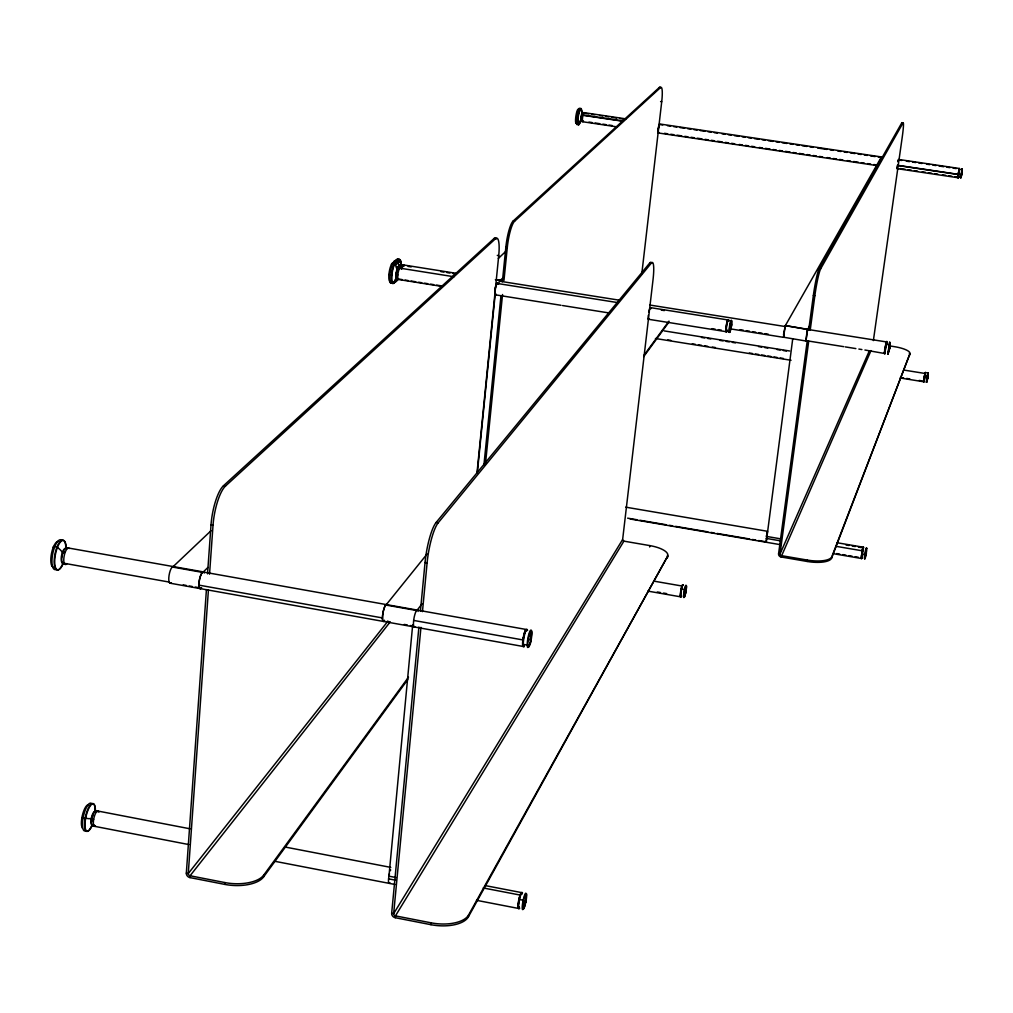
<?xml version="1.0" encoding="UTF-8"?>
<svg xmlns="http://www.w3.org/2000/svg" width="1013" height="1013" viewBox="0 0 1013 1013"><rect width="100%" height="100%" fill="white"/><g stroke="black" fill="none" stroke-linecap="round" stroke-linejoin="round"><path stroke-width="1.5" d="M525.443 902.418L525.684 900.392L525.253 902.748L525.747 900.43L525.215 902.71L525.734 901.165M398.793 267.799L398.742 266.115A12.663 11.801 49 0 0 398.35 263.861L397.995 262.722A22.995 21.412 49.1 0 0 397.375 261.075L395.488 260.607A1.494 1.393 49 0 0 393.943 261.823L394.551 261.329M924.717 374.835L925.135 373.354A5.926 5.635 -0.7 0 1 925.426 372.797L924.147 381.977L924.59 377.76M958.691 174.084C956.968 185.341 960.501 164.043 959.425 169.893M530.774 637.911L530.66 640.001M889.667 348.472L889.769 347.332M926.338 382.306L928.149 373.075L927.629 377.608M962.008 173.78L962.109 172.906L961.97 173.932M900.354 378.014L923.755 381.774L925.274 372.505L924.983 375.456M885.957 344.787L884.868 353.79L885.223 352.967M924.046 381.394L924.223 377.659M866.242 553.807L866.381 552.946M884.818 352.803L884.906 353.778L885.172 353.106M925.743 372.708L925.743 372.594M961.742 173.742L960.831 178.06L962.261 168.994M897.252 168.665L897.277 166.398L897.189 168.665L957.956 177.718L958.311 176.465M731.183 327.11L731.183 326.072M886.413 344.002L886.261 341.558L884.336 353.486L884.995 347.434M923.945 380.432L923.755 381.774M889.515 347.75L888.11 353.98L889.718 341.925L887.831 354.044M530.749 637.962L530.584 640.165M886.172 343.989L886.438 341.647L886.21 344.293M863.595 547.109L861.43 558.416L861.481 556.302M861.67 557.745L861.708 558.745L862.076 554.326L865.115 554.769L866.596 547.868L866.634 549.008M731.272 325.73L731.082 327.364L731.386 325.629M866.356 548.539C865.773 545.627 863.177 564.102 865.077 556.77M407.821 679.495L263.545 876.979A30.479 14.017 2.8 0 1 224.797 884.4L189.938 877.587A4.065 3.533 37.3 0 1 186.329 873.181L206.424 589.591M207.538 573.839L211.008 525A31.441 8.965 -79.6 0 1 223.506 485.708L494.091 238.448L495.56 238.675A22.767 4.698 -81.2 0 1 498.725 255.605L477.009 472.843M208.425 589.946L188.266 873.548A2.039 1.76 37.3 0 0 190.064 875.764L224.937 882.576A30.479 14.005 2.8 0 0 263.684 875.169L408.492 677.203M209.539 574.194L213.021 525.354A31.454 8.94 -79.6 0 1 225.506 486.05L495.56 238.675M189.938 877.587L190.064 875.764L390.258 621.843L387.283 621.387M925.401 373.303L925.705 372.429L925.375 373.506M224.797 884.4L224.937 882.576M685.763 592.225L685.864 590.807L685.788 592.149L685.7 591.491A25.059 23.856 -13.9 0 0 686.472 585.856M884.83 352.537L886.882 341.419L886.172 343.698M263.545 876.979L263.684 875.169M961.907 170.678L962.299 169.07M581.158 117.888L581.829 114.596M580.943 120.471L582.488 121.231M962.084 173.236L961.881 174.198M412.696 624.742L388.954 876.169L396.096 877.549M575.701 122.535L577.803 123.915M420.408 611.257L425.042 562.494A31.821 6.686 -79.9 0 1 436.147 522.455L649.877 262.823L651.372 263.063A22.957 3.482 -81 0 1 653.005 279.892L622.64 539.524A1.482 1.368 31.8 0 0 623.907 541.145L649.827 545.602A22.324 7.686 6.9 0 1 667.516 556.479L468.386 916.841A30.618 14.435 5.1 0 1 430.956 924.692L395.273 917.715A4.115 3.609 32.6 0 1 391.664 913.257L418.913 626.984M420.952 627.351L393.652 913.65A2.051 1.811 32.6 0 0 395.45 915.879L431.145 922.843A30.618 14.423 5.1 0 0 468.576 915.005L667.516 556.479M422.459 611.624L427.106 562.861A31.821 6.66 -79.9 0 1 438.198 522.809L651.372 263.063M395.273 917.715L395.45 915.879L623.907 541.145M961.995 169.918L962.021 168.728L960.691 177.769M783.543 334.125L783.897 337M889.781 347.649L889.503 349.092M430.956 924.692L431.145 922.843M477.338 472.742L495.256 293.58M483.923 465.03L500.954 295.859M502.372 281.753L505.842 247.299A22.159 4.457 -81.3 0 1 513.16 221.024L659.4 87.397A17.55 2.76 -81.6 0 1 660.362 87.435M485.493 463.701L502.537 294.517M503.968 280.424L507.285 247.527A22.159 4.445 -81.3 0 1 514.591 221.252L660.539 87.561A17.55 2.76 -81.6 0 1 661.717 101.718L641.824 273.586M958.159 176.819L959.387 168.475L898.632 159.446M468.386 916.841L468.576 915.005M658.121 130.297L658.994 125.397M861.379 556.314L863.089 547.172L862.532 549.375M927.794 378.191L927.921 377.089L927.756 378.014M866.33 552.819L866.267 553.668M889.908 344.876L889.756 342.787M962.211 170.349L961.831 171.273M958.146 176.123L958.463 173.084M649.662 546.982L649.827 545.602M923.932 379.786L924.008 379.141M889.49 349.004L889.756 347.383M923.907 379.976L924.679 375.051M767.373 532.154L766.031 542.221L766.448 541.436M927.414 377.254L927.895 372.809L927.402 374.62M861.544 555.82L861.721 554.491M731.335 325.591L731.057 327.338L731.399 325.806M962.122 171.159L961.844 173.071M783.631 333.378L785.493 325.515L807.943 329.605M884.742 350.042L886.172 342.318L885.691 343.812M866.47 550.54L865.621 555.706M758.61 540.537L766.297 541.841L792.698 339.038M927.959 377.102L927.769 378.267M890.174 345.99L894.555 346.687A17.386 4.609 8 0 1 909.915 353.778L831.648 558.049A21.957 7.408 8.1 0 1 807.146 561.455L781.099 556.985A2.95 2.748 24.5 0 1 778.579 553.744L807.234 340.912M808.716 329.959L813.35 295.53A22.539 2.115 -80.9 0 1 819.2 268.559L901.735 122.94A17.791 1.292 -81.1 0 1 902.203 122.902M808.716 341.153L780.023 553.997A1.469 1.38 24.5 0 0 781.289 555.618L807.336 560.075A21.969 7.395 8.1 0 0 831.838 556.694L909.915 353.778M810.197 330.187L814.845 295.758A22.539 2.102 -80.9 0 1 820.682 268.787L902.912 123.105L901.735 122.94M781.099 556.985L871.003 350.599M884.64 349.878L884.906 348.067M866.115 550.743L865.596 554.035M959.324 170.425L957.956 177.718M807.146 561.455L807.336 560.075M889.414 346.015L888.933 349.105M889.756 346.041L889.579 347.32M831.648 558.049L831.838 556.694M873.371 340.596L902.228 137.186A17.791 1.292 -81.1 0 0 902.912 123.105M924.147 378.849L924.856 376.102M530.989 638.089L530.445 640.305L530.989 637.949M865.115 554.769L864.747 558.948L865.482 556.428M958.463 173.755L958.653 172.565M962.109 172.906L961.894 174.097M958.374 173.502L959.387 168.475M961.489 173.603L960.831 177.212L954.904 176.693M924.4 377.216L924.755 374.645M862.266 553.123L863.507 547.286M889.781 347.7L889.503 348.814L889.807 347.332M958.526 172.704L959.349 169.006M958.589 172.337L958.754 171.387M880.398 160.801L881.462 157.408M862.582 553.503L862.177 555.706M927.617 375.038L926.642 382.116M927.402 378.951L927.857 377.672A19.45 18.5 -1.9 0 1 926.68 381.952L926.73 382.028M924.426 376.367L924.907 373.924M862.342 553.706L862 555.479M862.62 548.679L861.278 558.467L861.557 557.694M862.19 554.592L862.405 553.617M780.517 538.815L766.436 536.409L767.411 532.028M927.06 379.293L926.401 382.23M927.338 379.267L926.756 381.939M880.424 160.624L881.285 156.952L881.462 157.61M766.436 536.434L767.272 532.483M927.959 377.127L927.731 378.305L927.933 377.33M958.805 171.134L959.058 169.893M530.939 637.785L530.369 639.874M861.962 555.972L862.19 554.845M862.177 551.034L862.392 549.97M862.266 550.591L862.443 549.742M886.033 344.433L889.275 344.737M887.882 353.917L888.553 351.194M898.037 161.599L898.518 159.674L898.062 161.472M880.614 159.864L881.183 157.572M958.691 176.68L958.095 177.668M731.044 327.275L731.386 325.971M958.602 177.072L958.336 177.946L958.653 176.87M898.012 161.687L898.379 160.105M880.715 159.117L881.082 157.534L785.341 325.629L783.48 337.329L784.087 336.455M927.743 378.128L927.857 377.672A19.45 18.5 -2 0 0 928.225 373.265L928.161 373.278M961.907 174.033L962.008 173.35M685.991 590.807L685.674 592.44L685.966 591.237M885.653 343.964L886.071 342.495M925.135 373.354L925.375 372.607M731.031 327.136L731.361 326.237M889.528 348.637L889.68 348.371M889.629 347.991L889.642 347.89M731.044 326.971L731.095 326.566A24.945 9.94 5.8 0 1 729.677 328.643M810.071 324.932L807.095 330.82L805.879 341.001L783.771 337.253M685.624 592.073L685.966 590.655L685.814 592.023M530.989 638.266L530.369 639.811L530.977 638.456A8.864 1.52 -79.8 0 1 530.343 641.571M869.382 350.739L780.023 553.997L778.579 553.744M884.438 353.474L864.925 350.029M807.956 329.972L807.716 329.098L805.955 340.963M392.575 263.025L391.487 264.393A9.256 2.229 -81.1 0 0 388.929 274.46L391.524 275.295A10.763 2.583 -81.1 0 0 392.74 283.463L394.12 282.931A69.77 16.778 -81.4 0 0 394.589 282.678M396.387 277.651L394.095 281.88A22.957 22.349 -80.2 0 1 393.082 283.323L391.145 283.184A1.482 1.444 -80.7 0 1 389.98 281.487A9.256 2.229 -81.1 0 1 388.929 274.46M396.21 278.031L395.564 279.335A5.989 1.431 -86 0 0 395.766 279.322L395.842 279.284A6.217 1.456 -80 0 1 395.564 279.322M397.197 278.904A12.814 11.941 48.7 0 1 396.957 279.411L396.425 280.411A22.995 21.412 49.1 0 1 395.539 281.804L394.424 282.589M530.977 638.532L530.381 639.545M395.868 274.523L397.843 274.992M398.02 279.132L396.944 280.525A69.796 16.752 -81.4 0 1 396.463 280.968L394.88 282.196M396.944 277.904L396.45 278.689A6.154 1.266 -72.2 0 1 395.83 279.309M400.971 264.583L400.312 261.303A22.856 22.248 -80.1 0 0 399.806 259.632L398.008 260.088L394.5 263.57A10.763 2.583 -81.1 0 0 391.524 275.283M397.261 269.927L395.564 265.267L396.514 264.051A60.527 14.423 -80.9 0 1 397.096 263.507L398.894 262A68.998 16.398 -80.8 0 1 399.325 261.671L400.312 261.303L401.009 264.798M622.64 539.524L393.652 913.65L391.664 913.257M525.215 901.975L525.722 901.228L525.266 901.697M394.677 263.291L398.008 260.088A66.162 15.752 -80.9 0 1 398.489 259.746L399.515 259.391A10.712 2.558 -81.1 0 1 400.831 264.798M643.686 356.639L668.846 322.21M643.825 355.487L668.973 321.108M730.056 331.77L728.284 331.758M578.993 109.556L578.727 110.037A7.167 1.317 -81.7 0 0 575.992 115.495A7.167 1.317 -81.7 0 0 576.612 123.117M727.714 320.374L731.209 320.969M417.293 609.978L422.117 603.723M961.35 176.275A19.361 11.523 10.6 0 0 961.945 173.59L961.983 173.464M397.995 267.293L397.489 267.014A6.154 1.773 89.3 0 0 396.906 267.305L396.817 267.445A6.002 1.203 -77.4 0 0 396.59 267.774L397.121 269.42A4.457 1.064 -81 0 1 397.324 269.129M387.852 621.273L188.266 873.548L186.329 873.181M396.767 280.487L398.02 279.107A11.371 2.748 -81.5 0 1 397.742 279.512L396.146 281.095A70.087 16.841 -81.4 0 0 396.615 280.652L397.273 280.17M397.096 280.132L397.425 279.702A11.46 2.735 -81.2 0 0 397.754 279.17L396.969 279.031M386.422 604.482L427.119 553.959M530.951 638.734L530.394 639.406L530.901 639.013M396.438 261.81A68.909 16.461 -80.9 0 0 395.969 262.253L394.817 263.785A10.573 2.545 -81 0 0 391.879 275.346A10.573 2.545 -81 0 0 393.082 283.323L393.221 283.336A11.422 2.748 -81.9 0 0 393.373 283.336L393.816 283.134M207.88 567.483L203.36 571.902L68.745 548.071M502.701 278.094L500.447 280.297L496.851 279.727M173.223 566.546L211.059 530.685M498.32 258.467L506.31 250.882M396.463 280.981L395.665 281.525M396.438 261.886L398.312 260.328M395.994 281.399L395.045 282.07M527.786 645.142L522.835 644.293M393.5 262.202L393.044 262.595A70.847 16.968 -80.8 0 0 392.74 262.874M399.515 259.391L397.932 259.163A11.333 2.71 -81.1 0 0 397.64 259.163L396.855 259.543A69.568 16.601 -80.9 0 0 396.4 259.872L392.905 263.329A10.738 2.583 -81.1 0 0 389.942 275.029A10.738 2.583 -81.1 0 0 391.145 283.184L391.588 283.146M525.253 901.773L525.291 901.545A33.252 32.213 -58.1 0 1 523.189 909.168A8.281 1.279 -79 0 1 523.113 900.494A8.281 1.279 -79 0 1 526.216 894.099M395.057 282.196L394.26 282.716A70.176 16.879 -81.4 0 1 393.791 283.058M392.74 283.463A11.485 2.76 -81.1 0 0 393.031 283.463L393.626 283.171A52.385 12.599 -81.3 0 0 394.095 282.842L394.26 282.716M394.133 282.931L393.082 283.323M398.767 259.986L399.806 259.632A10.523 2.52 -81.1 0 1 401.097 264.937M888.135 352.955A25.135 20.615 2.7 0 0 889.579 348.193L889.591 348.143A25.122 20.589 2.7 0 0 890.136 343.306M91.195 818.783L93.665 819.34M81.787 817.757L88.739 818.669A52.043 6.99 8.3 0 0 91.866 818.555M685.611 593.238L685.434 593.276A6.243 0.76 -80.2 0 0 685.991 588.882M681.306 589.022L684.826 589.655M924.641 375.798L927.389 376.254M577.904 123.915L579.664 121.864A30.301 26.705 -12.6 0 0 580.829 120.078M731.323 326.439L731.095 326.49A24.932 9.927 5.8 0 0 731.741 324.147M519.112 899.43L523.696 900.329M684.117 597.075A25.059 23.869 -13.9 0 0 685.738 591.541L685.902 591.655M395.197 281.931L394.146 281.753M394.095 281.88L395.083 281.487A70.074 16.841 -81.4 0 0 395.526 281.145L397.324 279.613A61.16 14.663 -81.4 0 0 397.906 279.056M396.602 260.582A9.218 2.216 -81.1 0 0 396.298 260.404L395.45 260.67A61.438 14.701 -80.9 0 0 395.146 260.873M580.69 109.277L582.082 111.797A30.339 26.769 -12.7 0 1 582.272 113.127M659.4 87.397L660.539 87.561M660.577 101.553L661.717 101.718M584.134 112.658L625.831 118.863M881.437 156.939L659.754 123.979A4.622 0.722 -81.5 0 0 658.121 129.284A4.622 0.722 -81.5 0 0 658.817 132.247M585.653 113.494L588.743 113.95M591.833 114.406L594.922 114.862M599.544 115.558L602.634 116.014M605.723 116.47L608.813 116.938M611.903 117.394L616.537 118.078M619.614 118.546L622.704 119.002M659.653 124.536L662.768 125.004M667.453 125.688L670.568 126.156M673.683 126.625L676.798 127.081M679.926 127.549L684.598 128.246M687.726 128.714L690.841 129.17M693.956 129.639L697.083 130.107M700.198 130.563L704.871 131.259M707.998 131.728L711.113 132.184M714.228 132.652L717.356 133.121M722.028 133.817L725.143 134.273M728.271 134.742L731.386 135.198M734.488 135.666L739.11 136.35M742.187 136.806L745.264 137.262M748.341 137.73L751.418 138.186M754.495 138.642L759.117 139.325M762.194 139.781L765.271 140.25M768.361 140.706L772.97 141.389M776.047 141.845L779.136 142.301M782.213 142.757L786.822 143.453M789.912 143.909L792.989 144.365M796.066 144.821L799.143 145.277M802.22 145.733L806.842 146.429M809.944 146.885L813.046 147.354M817.706 148.037L827.013 149.43M830.116 149.886L833.23 150.355M837.878 151.038L840.98 151.507M844.095 151.963L847.197 152.431M850.3 152.887L854.959 153.583M858.062 154.039L861.164 154.508M864.266 154.964L867.369 155.432M870.471 155.888L875.131 156.584M878.233 157.04L881.335 157.509M898.582 160.016L901.697 160.472M906.369 161.168L909.484 161.637M912.599 162.093L915.714 162.561M918.829 163.017L921.944 163.486M926.616 164.182L929.731 164.638M932.846 165.106L935.961 165.575M939.076 166.031L943.749 166.727M946.864 167.196L949.979 167.652M953.094 168.12L956.209 168.576M583.019 115.051L623.185 121.028M623.236 121.307L583.07 115.33A4.027 0.734 -81.7 0 1 583.285 114.545M897.467 165.284L958.273 174.337M897.391 165.461L958.222 174.515M588.984 122.079L592.073 122.548M595.15 123.004L599.785 123.7M602.874 124.156L605.964 124.624M609.054 125.08L612.143 125.536M664.503 133.311L667.618 133.779M670.745 134.248L673.86 134.704M676.975 135.172L681.66 135.869M684.775 136.337L687.903 136.806M691.018 137.262L694.133 137.73M697.261 138.199L701.933 138.895M705.061 139.363L708.176 139.832M711.291 140.288L714.418 140.756M717.533 141.225L722.206 141.921M725.333 142.39L728.448 142.846M731.576 143.314L734.653 143.77M739.275 144.466L742.352 144.922M745.429 145.378L748.506 145.847M751.583 146.303L754.66 146.758M759.281 147.455L762.358 147.911M765.448 148.367L770.057 149.063M773.147 149.519L776.224 149.975M779.301 150.43L782.378 150.899M785.455 151.355L790.077 152.039M793.154 152.507L796.231 152.963M799.32 153.419L803.929 154.115M807.032 154.571L810.134 155.04M813.236 155.496L816.339 155.964M819.441 156.42L822.543 156.888M827.203 157.585L830.305 158.041M833.42 158.509L836.523 158.965M839.625 159.434L842.727 159.902M847.387 160.586L850.489 161.054M853.592 161.523L858.252 162.207M861.354 162.675L864.456 163.144M867.559 163.6L870.674 164.068M873.776 164.524L876.878 164.992M900.405 168.563L905.078 169.26M908.192 169.715L911.307 170.184M914.422 170.653L917.537 171.108M922.21 171.805L925.325 172.273M928.427 172.742L931.542 173.21M934.657 173.666L937.772 174.135M942.445 174.831L945.56 175.3M948.675 175.756L951.789 176.224M658.159 132.944L876.777 165.562M582.779 121.763L616.74 126.828M513.16 221.024L514.591 221.252M819.2 268.559L820.682 268.787M505.842 247.299L507.285 247.527M813.35 295.53L814.845 295.758M497.269 255.377L498.725 255.605M960.932 169.526L962.261 169.905M403.516 264.95L456.027 273.282M495.37 279.677L500.004 280.411M785.29 325.705L807.614 329.25M807.551 329.402L886.122 341.875M408.112 266.419L411.227 266.913M440.883 271.623L443.897 272.104M446.91 272.573L449.924 273.054M452.925 273.535L455.939 274.017M499.51 281.171L620.184 300.329M649.827 305.04L784.986 326.503M650.574 307.648L728.056 319.969M496.952 283.412L617.348 302.545M399.742 268.128L454.001 276.752M661.261 310.092L664.351 310.586M740.085 329.681L743.213 330.175M746.328 330.681L749.455 331.175M752.57 331.669L755.698 332.175M758.813 332.669L761.941 333.163M765.056 333.67L768.183 334.163M807.64 340.9L843.766 346.661M845.273 346.902L855.858 348.586M858.872 349.067L861.898 349.548M730.36 328.87L783.48 337.329M712.038 328.668L715.14 329.162M718.255 329.656L721.357 330.149M402.136 279.601L399.135 279.119A5.939 1.418 -81.1 0 1 398.122 272.915A5.939 1.418 -81.1 0 1 400.958 268.8M405.137 280.082L408.15 280.563M411.151 281.044L415.659 281.753M418.673 282.234L421.674 282.716M424.675 283.197L427.689 283.678M430.69 284.159L433.691 284.64M436.704 285.122L441.225 285.843M495.8 294.884L561.025 305.293M562.557 305.533L608.395 312.852M648.371 319.26L725.878 331.631M398.451 279.487L441.516 286.35M664.148 330.896L789.634 350.992M701.49 337.443L704.579 337.937M707.656 338.431L710.746 338.924M720.002 340.406L723.079 340.9M726.169 341.394L729.246 341.888M732.336 342.381L735.413 342.875M758.547 346.573L761.637 347.066M764.714 347.56L767.803 348.054M777.098 349.548L780.2 350.042M783.315 350.549L786.417 351.042M903.609 370.036L924.97 373.455M667.782 339.912L670.847 340.406M692.284 343.838L695.336 344.331M698.413 344.825L701.503 345.319M704.592 345.826L707.669 346.319M712.304 347.054L715.393 347.548M749.341 353.005L752.418 353.499M755.508 353.993L758.598 354.487M761.687 354.981L764.764 355.487M767.854 355.981L770.944 356.475M774.059 356.969L777.161 357.475M780.276 357.969L783.391 358.475M900.43 377.431L903.558 377.925M906.673 378.431L909.801 378.925M919.158 380.432L922.286 380.939M655.436 338.494L791.064 360.273M836.827 542.702L863.089 547.172M625.679 507.158L767.651 531.319M846.02 544.969L849.109 545.488M852.199 546.02L855.289 546.539M858.378 547.071L861.468 547.59M835.814 546.286L862.177 550.781M766.145 538.384L781.213 540.967M836.649 553.554L839.726 554.086M842.816 554.605L845.906 555.137M848.995 555.668L852.085 556.188M855.175 556.719L858.264 557.251M627.629 518.162L636.911 519.745M640.013 520.277L666.326 524.772M669.428 525.304L672.518 525.836M675.62 526.355L707.897 531.876M710.961 532.395L714.038 532.927M717.115 533.446L749.392 538.954M752.469 539.486L755.533 540.005M630.225 519.023L781.074 544.791M833.471 553.718L861.278 558.467M57.032 546.944L54.816 546.564A2.14 0.975 20.3 0 0 53.271 547.337M223.506 485.708L225.506 486.05M436.147 522.455L438.198 522.809M653.841 581.12L681.901 586.008M657.298 591.972L660.4 592.516M663.515 593.061L666.617 593.605M647.877 591.111L680.508 596.809M211.008 525L213.021 525.354M425.042 562.494L427.106 562.861M203.537 572.054L526.178 629.466M172.248 567.001L202.423 572.383M385.649 604.989L416.558 610.484M65.339 551.832L62.565 551.857M413.633 620.425L522.873 639.925M198.941 585.134L382.445 617.93M64.212 563.291L169.07 582.044M183.226 584.881L186.24 585.425M189.254 585.957L192.267 586.502M195.281 587.034L198.295 587.578M404.25 624.413L407.34 624.97M410.43 625.528L413.519 626.072M170.083 583.197L523.215 646.484M97.59 810.982L190.102 828.811M285.78 847.159L390.777 867.394M485.936 885.729L521.556 892.592M483.264 887.958L520.049 895.049M388.587 878.866L395.728 880.246M94.88 826.38L188.912 844.576M274.751 861.278L395.159 884.514M476.503 900.316L518.352 908.42M57.032 546.944L60.311 549.869A56.247 25.401 20.6 0 1 62.971 552.971M525.329 901.329L525.582 901.95M395.564 265.267L394.766 263.709L392.905 263.329A1.494 1.228 30.2 0 0 391.487 264.393M530.571 638.494L530.736 639.747L530.635 638.253M807.842 329.086L807.956 329.807M525.418 900.988L525.494 902.266M525.468 900.823L525.278 901.621A33.239 32.201 -57.8 0 0 526.443 893.732M897.151 167.74L897.176 168.614M201.308 588.122A8.484 2.431 -79.1 0 1 199.485 579.677A8.484 2.431 -79.1 0 1 204.297 572.851M497.864 284.159A5.977 1.216 -81.1 0 0 496.142 285.096A5.977 1.216 -81.1 0 0 494.926 292.757A5.977 1.216 -81.1 0 0 496.281 294.226A5.977 1.216 -81.1 0 1 494.851 292.808A5.977 1.216 -81.1 0 1 496.091 285.071A5.977 1.216 -81.1 0 1 497.814 284.349M171.184 582.741A8.471 2.52 -79.1 0 1 169.057 575.409A8.471 2.52 -79.1 0 1 173.679 566.723M494.091 238.448A22.755 4.71 -81.2 0 1 496.484 238.929M63.426 562.772A7.37 2.469 -78.8 0 1 61.362 556.542A7.37 2.469 -78.8 0 1 65.376 548.527M64.604 563.735A8.421 2.824 -78.8 0 1 62.198 555.453A8.421 2.824 -78.8 0 1 67.567 548.539M67.01 563.646A8.421 2.824 -78.8 0 1 64.022 556.795A8.421 2.824 -78.8 0 1 69.327 548.552M62.072 556.681A5.268 1.76 -78.8 0 1 62.312 555.175M63.085 552.705A5.268 1.76 -78.8 0 1 63.35 552.136M63.034 563.95A14.992 5.052 -78.8 0 1 54.981 565.495A14.992 5.052 -78.8 0 1 59.514 543.209A14.992 5.052 -78.8 0 1 66.187 548.388M53.17 567.153A13.118 4.445 -78.8 0 1 52.486 566.761M52.182 566.419A13.118 4.445 -78.8 0 1 51.422 564.912M51.232 564.241A13.118 4.445 -78.8 0 1 52.106 550.844A13.118 4.445 -78.8 0 1 57.412 541.562M57.804 541.436A13.118 4.445 -78.8 0 1 58.197 541.423M56.297 569.331A15.233 5.141 -78.8 0 1 52.727 553.807A15.233 5.141 -78.8 0 1 61.907 540.448M61.033 567.09A15.258 5.141 -78.8 0 1 54.196 563.253A15.258 5.141 -78.8 0 1 59.716 542.006A15.258 5.141 -78.8 0 1 65.858 548.514M62.654 564A15.258 5.141 -78.8 0 1 61.451 566.406M389.916 882.792A8.028 1.608 -78.5 0 1 388.486 881.411A8.028 1.608 -78.5 0 1 389.486 873.611M390.334 870.711A8.028 1.608 -78.5 0 1 390.651 869.901M402.402 267.293A5.179 1.228 -81.1 0 1 402.743 266.495M403.098 265.95A5.179 1.228 -81.1 0 1 403.427 265.672M401.692 269.078A5.913 1.406 -81.1 0 1 404.314 265.963M680.926 596.277A6.091 0.747 -80.2 0 1 680.698 591.313A6.091 0.747 -80.2 0 1 682.724 584.995M680.495 595.796A5.331 0.658 -80.2 0 1 680.432 595.163M681.002 590.161A5.331 0.658 -80.2 0 1 681.458 588.021M681.724 587.034A5.331 0.658 -80.2 0 1 681.85 586.641M682.078 586.046A5.331 0.658 -80.2 0 1 682.18 585.843M681.167 596.087A6.002 0.734 -80.2 0 1 680.812 591.782A6.002 0.734 -80.2 0 1 682.825 584.995M684.117 597.239A6.243 0.76 -80.2 0 1 684.193 590.82A6.243 0.76 -80.2 0 1 686.156 585.97M685.105 594.099A6.243 0.76 -80.2 0 1 684.269 596.898M681.61 596.125A6.281 0.772 -80.2 0 1 681.154 591.782A6.281 0.772 -80.2 0 1 683.294 584.957M581.855 119.965A4.027 0.734 -81.7 0 1 580.93 117.888A4.027 0.734 -81.7 0 1 582.513 113.101M582.171 121.066A4.596 0.836 -81.7 0 1 581.475 117.191A4.596 0.836 -81.7 0 1 583.273 112.886M583.437 120.889A4.596 0.836 -81.7 0 1 582.538 117.761A4.596 0.836 -81.7 0 1 584.374 113M579.778 123.206A8.193 1.507 -81.7 0 1 577.904 121.446A8.193 1.507 -81.7 0 1 579.829 110.113A8.193 1.507 -81.7 0 1 581.703 111.899M580.474 121.016A8.193 1.507 -81.7 0 1 579.917 122.839M577.828 124.067A8.319 1.532 -81.7 0 1 576.79 116.292A8.319 1.532 -81.7 0 1 580.006 108.935M579.626 123.054A8.332 1.532 -81.7 0 1 577.625 121.725A8.332 1.532 -81.7 0 1 579.55 110.062A8.332 1.532 -81.7 0 1 581.487 111.709M580.183 121.294A8.332 1.532 -81.7 0 1 579.905 122.231M583.513 113.912A4.027 0.734 -81.7 0 1 583.729 113.469M909.307 353.208A17.386 4.622 8 0 1 909.763 354.879M91.626 824.709A6.914 2.089 -77.3 0 1 91.841 816.136A6.914 2.089 -77.3 0 1 95.513 811.831M93.74 825.608A7.901 2.393 -77.4 0 1 91.917 818.491A7.901 2.393 -77.4 0 1 96.615 810.957M96.742 811.134A7.901 2.393 -77.4 0 1 97.045 811.882M95.488 826.038A7.901 2.381 -77.4 0 1 94.032 817.605A7.901 2.381 -77.4 0 1 98.894 812.274M91.689 821.366A4.938 1.494 -77.3 0 1 91.677 820.251M92.284 816.807A4.938 1.494 -77.3 0 1 92.702 815.592M92.284 825.139A14.055 4.28 -77.3 0 1 85.181 827.697A14.055 4.28 -77.3 0 1 89.6 806.855A14.055 4.28 -77.3 0 1 95.374 810.565M82.471 828.216A12.295 3.761 -77.3 0 1 81.673 826.38M81.547 825.747A12.295 3.761 -77.3 0 1 82.825 813.642A12.295 3.761 -77.3 0 1 87.523 804.93M87.878 804.765A12.295 3.761 -77.3 0 1 88.549 804.689M85.472 830.901A14.271 4.356 -77.3 0 1 83.573 815.68A14.271 4.356 -77.3 0 1 91.828 803.816M91.993 825.013A14.309 4.356 -77.3 0 1 84.699 827.874A14.309 4.356 -77.3 0 1 89.195 806.576A14.309 4.356 -77.3 0 1 95.057 810.501M94.551 825.367A6.914 2.089 -77.4 0 1 94.146 824.924M866.571 548.033A23.768 22.843 25.4 0 1 866.178 553.491A23.768 22.83 25.4 0 1 864.95 558.809M861.531 558.252A7.243 6.964 23.6 0 1 861.481 557.745M384.459 620.513A8.573 1.912 -79.5 0 1 382.876 613.422A8.573 1.912 -79.5 0 1 386.979 605.192M201.625 587.819A8.484 2.431 -79.1 0 1 199.282 580.664A8.484 2.431 -79.1 0 1 204.119 572.649M399.92 268.002A5.179 1.228 -81.1 0 1 401.477 265.317M400.49 267.901A5.913 1.406 -81.1 0 1 402.617 264.937M402.68 265.077A5.913 1.406 -81.1 0 1 402.921 265.862M519.011 907.914A8.091 1.266 -79 0 1 518.783 899.848A8.091 1.266 -79 0 1 521.898 893.669M519.922 896.138A6.977 1.089 -79 0 1 521.492 893.922M519.2 906.8A6.977 1.089 -79 0 1 518.415 903.216M518.884 900.291A6.977 1.089 -79 0 1 519.416 897.885M518.517 908.294A10.143 9.851 -60.1 0 1 518.517 907.293M519.175 907.952A7.965 1.241 -79 0 1 519.074 899.645A7.965 1.241 -79 0 1 522.088 893.935M521.391 893.732A10.117 9.839 -58.9 0 1 521.809 892.808M526.241 894.378A8.281 1.279 -79 0 1 526.254 895.885M525.95 898.962A8.281 1.279 -79 0 1 525.203 903.064M524.937 904.204A8.281 1.279 -79 0 1 524.215 906.724M524.076 907.154A8.281 1.279 -79 0 1 523.24 909.016M519.745 908.155A8.332 1.304 -79 0 1 519.238 900.975A8.332 1.304 -79 0 1 522.518 892.884M498.611 283.957A5.951 1.203 -81.1 0 1 500.853 281.323M961.856 170.792A19.374 11.536 10.6 0 1 961.945 173.59M958.893 170.691A5.913 3.52 10.2 0 1 959.045 170.361M886.236 343.293A7.661 6.281 3.4 0 1 886.527 342.711M384.535 620.361A8.573 1.912 -79.5 0 1 382.965 613.017A8.573 1.912 -79.5 0 1 387.118 605.394M414.773 626.667A8.598 1.823 -79.6 0 1 414.266 616.841A8.598 1.823 -79.6 0 1 418.078 611.472M648.789 312.131A6.027 0.899 -80.9 0 1 650.764 308.8M649.118 318.614A6.027 0.899 -80.9 0 1 648.32 315.296M649.877 262.823A22.957 3.495 -81 0 1 651.65 263.215M667.402 555.175A22.311 7.699 6.9 0 1 667.352 557.859M396.476 276.194A3.343 0.798 -81.1 0 1 396.59 272.674M400.895 266.951A3.697 0.874 -81.1 0 1 401.059 266.812M400.3 266.976A4.432 1.051 -81.1 0 1 400.983 266.039M399.122 267.875A6.065 0.785 -80 0 1 399.464 266.52M399.464 266.888A6.306 0.709 -79.5 0 1 399.616 266.33M398.312 260.265A68.821 16.411 -81 0 1 398.78 259.936M397.02 279.347A68.099 16.423 -81.5 0 1 396.552 279.879M399.375 268.724A6.192 0.709 -79.6 0 1 399.679 267.419M396.374 276.46A3.71 0.886 -81.1 0 1 396.552 272.396M396.995 270.813A3.71 0.886 -81.1 0 1 397.311 270.091M394.665 281.601A68.175 16.449 -81.5 0 1 394.196 282.045M398.362 268.154A6.205 2.039 -76 0 0 398.084 267.445L397.805 267.115A6.179 1.773 89.3 0 0 396.982 267.141M396.59 267.825A6.23 1.532 -82.6 0 1 396.982 267.267M397.463 268.977A4.457 1.064 -81 0 1 397.944 268.952M396.868 277.815A6.179 1.241 -71.5 0 1 395.969 279.069M398.033 267.179A6.217 1.988 -77.4 0 1 398.388 267.66M398.59 259.809A10.7 2.558 -81.1 0 0 397.932 259.163A1.482 1.444 -79.3 0 0 396.298 260.404M524.038 645.61A8.648 1.494 -79.8 0 1 523.164 638.025A8.648 1.494 -79.8 0 1 526.697 630.289M530.103 644.433A35.48 22.413 18.8 0 0 530.584 639.026A35.506 22.438 18.8 0 0 529.824 633.353M524.114 645.813A8.522 1.482 -79.8 0 1 523.493 637.633A8.522 1.482 -79.8 0 1 526.912 630.517M524.569 633.087A10.839 6.876 18.2 0 1 524.785 632.429M525.089 631.745A7.458 1.292 -79.8 0 1 526.254 630.833M523.113 639.71A7.458 1.292 -79.8 0 1 523.493 637.367M524.063 634.822A7.458 1.292 -79.8 0 1 524.81 632.403M529.115 645.661A8.864 1.52 -79.8 0 1 527.241 643.394A8.864 1.52 -79.8 0 1 530.065 630.922A8.864 1.52 -79.8 0 1 531.319 635.949M530.052 642.736A8.864 1.52 -79.8 0 1 529.267 645.256M524.291 646.649A8.914 1.545 -79.8 0 1 524.114 636.835A8.914 1.545 -79.8 0 1 527.545 630.491M496.053 285.805A5.23 1.064 -81.1 0 1 496.877 284.121M726.828 329.504A5.217 0.633 -80.9 0 1 725.966 328.706M648.675 318.652A5.268 0.785 -80.9 0 1 648.497 318.525M726.701 330.441A6.053 0.747 -80.9 0 1 725.764 330.187A6.053 0.747 -80.9 0 1 726.878 322.438A6.053 0.747 -80.9 0 1 728.144 320.399M726.853 330.479A5.964 0.734 -80.9 0 1 725.954 330.023A5.964 0.734 -80.9 0 1 727.093 322.324A5.964 0.734 -80.9 0 1 728.296 320.64M726.093 328.085A7.61 3.039 6 0 1 726.055 327.769M729.765 331.783A6.205 0.747 -80.9 0 1 729.297 327.908A6.205 0.747 -80.9 0 1 731.209 320.209A6.205 0.747 -80.9 0 1 730.88 327.262M730.639 328.541A6.205 0.747 -80.9 0 1 729.841 331.568M726.815 331.707A6.23 0.76 -80.9 0 1 726.828 325.16A6.23 0.76 -80.9 0 1 728.727 320.652M397.02 278.106A5.204 1.241 -81.1 0 1 395.994 273.523A5.204 1.241 -81.1 0 1 398.35 268.331M397.552 279.069A5.939 1.418 -81.1 0 1 396.627 273.041A5.939 1.418 -81.1 0 1 399.35 267.964M886.882 343.242L886.806 343.964L886.882 343.28M399.704 265.862L400.11 264.811A6.154 1.646 89 0 1 400.54 264.254L400.907 264.178A6.027 1.431 -77.1 0 0 400.717 264.152A6.534 1.57 -80.8 0 0 400.54 264.33L400.629 264.216A6.179 1.583 -89.3 0 0 399.768 265.596L399.704 265.862M731.221 326.465L731.221 326.465M685.257 594.821A5.964 0.722 -80.2 0 0 686.282 585.603A5.964 0.722 -80.2 0 0 684.13 593.922A5.964 0.722 -80.2 0 0 685.257 594.821M524.924 905.774A7.914 1.228 -79 0 0 526.266 893.669A7.914 1.228 -79 0 0 522.949 904.837A7.914 1.228 -79 0 0 524.924 905.774M530.293 643.445A8.459 1.456 -79.8 0 0 531.394 630.58A8.459 1.456 -79.8 0 0 527.887 642.66A8.459 1.456 -79.8 0 0 530.293 643.445M730.728 329.58A5.926 0.722 -80.9 0 0 731.589 320.539A5.926 0.722 -80.9 0 0 729.563 329.01A5.926 0.722 -80.9 0 0 730.728 329.58"/></g></svg>
